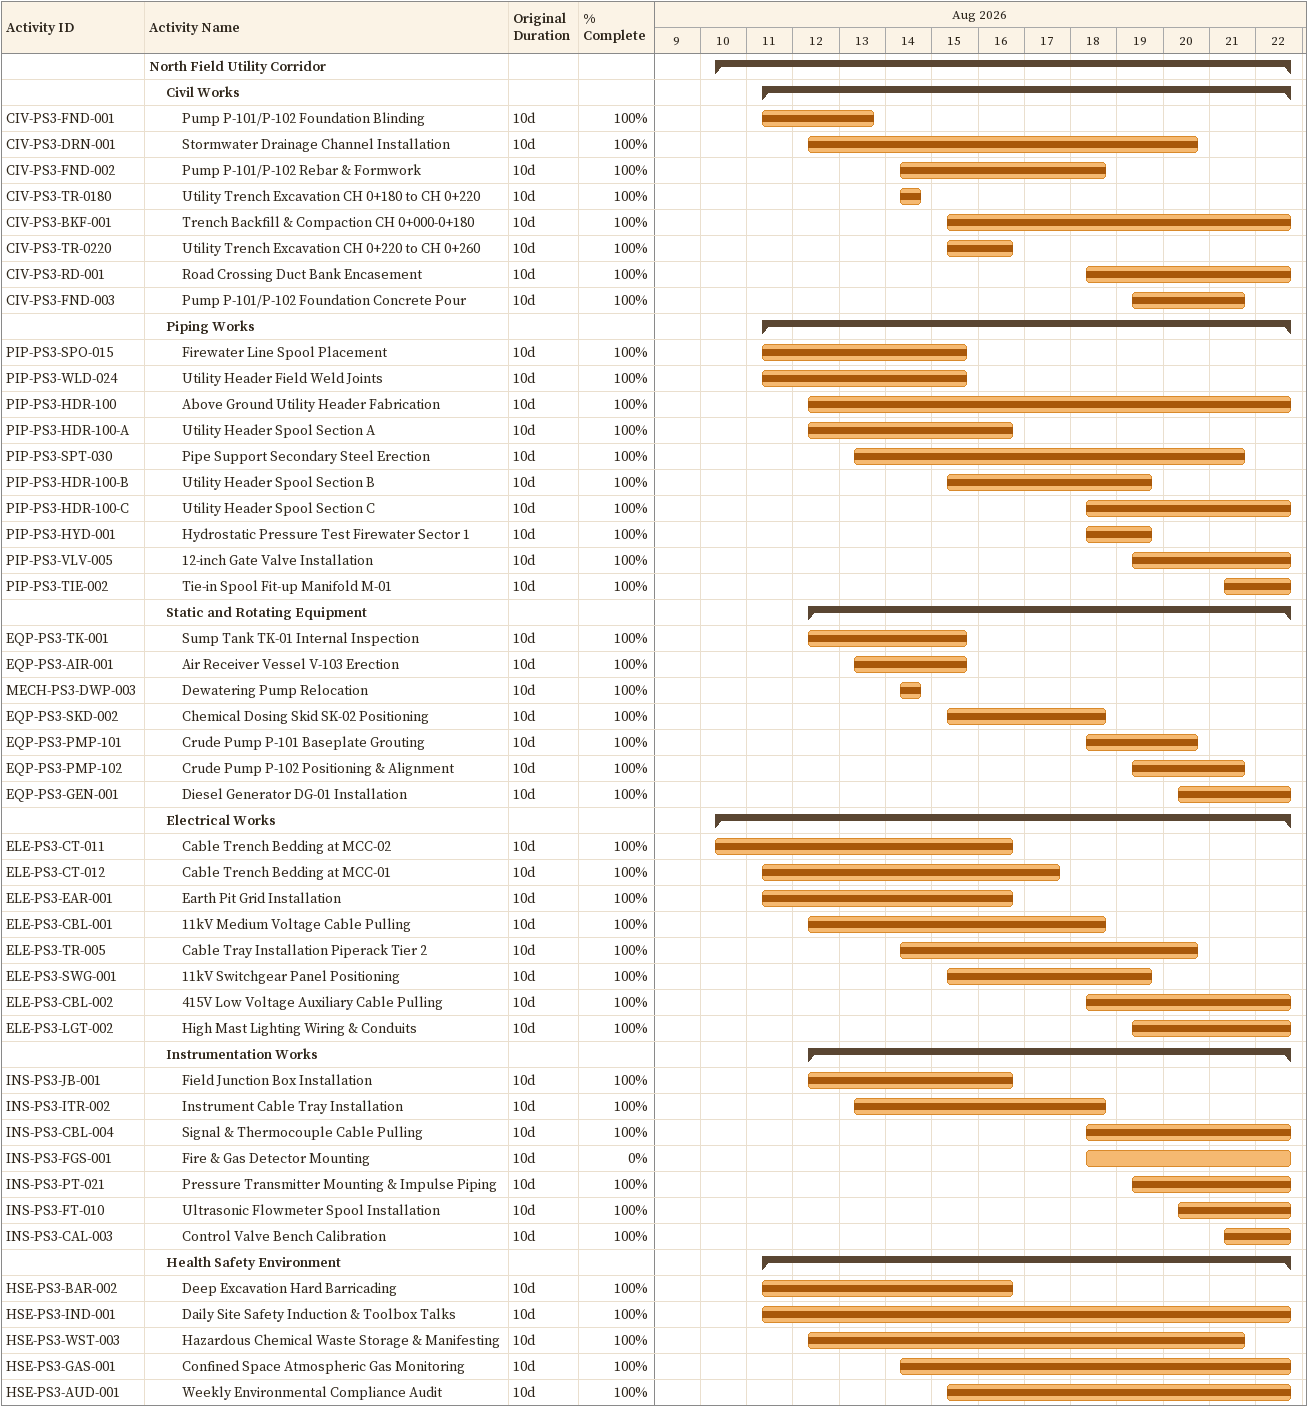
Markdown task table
| ID | Level | Task | Original duration | Start | Finish | % complete |
|---|---|---|---|---|---|---|
|  | 1 | **North Field Utility Corridor** |  | 2026-08-10 | 2026-08-22 |  |
|  | 2 | **Civil Works** |  | 2026-08-11 | 2026-08-22 |  |
| CIV-PS3-FND-001 | 3 | Pump P-101/P-102 Foundation Blinding | 10d | 2026-08-11 | 2026-08-13 | 100 |
| CIV-PS3-DRN-001 | 3 | Stormwater Drainage Channel Installation | 10d | 2026-08-12 | 2026-08-20 | 100 |
| CIV-PS3-FND-002 | 3 | Pump P-101/P-102 Rebar & Formwork | 10d | 2026-08-14 | 2026-08-18 | 100 |
| CIV-PS3-TR-0180 | 3 | Utility Trench Excavation CH 0+180 to CH 0+220 | 10d | 2026-08-14 | 2026-08-14 | 100 |
| CIV-PS3-BKF-001 | 3 | Trench Backfill & Compaction CH 0+000-0+180 | 10d | 2026-08-15 | 2026-08-22 | 100 |
| CIV-PS3-TR-0220 | 3 | Utility Trench Excavation CH 0+220 to CH 0+260 | 10d | 2026-08-15 | 2026-08-16 | 100 |
| CIV-PS3-RD-001 | 3 | Road Crossing Duct Bank Encasement | 10d | 2026-08-18 | 2026-08-22 | 100 |
| CIV-PS3-FND-003 | 3 | Pump P-101/P-102 Foundation Concrete Pour | 10d | 2026-08-19 | 2026-08-21 | 100 |
|  | 2 | **Piping Works** |  | 2026-08-11 | 2026-08-22 |  |
| PIP-PS3-SPO-015 | 3 | Firewater Line Spool Placement | 10d | 2026-08-11 | 2026-08-15 | 100 |
| PIP-PS3-WLD-024 | 3 | Utility Header Field Weld Joints | 10d | 2026-08-11 | 2026-08-15 | 100 |
| PIP-PS3-HDR-100 | 3 | Above Ground Utility Header Fabrication | 10d | 2026-08-12 | 2026-08-22 | 100 |
| PIP-PS3-HDR-100-A | 3 | Utility Header Spool Section A | 10d | 2026-08-12 | 2026-08-16 | 100 |
| PIP-PS3-SPT-030 | 3 | Pipe Support Secondary Steel Erection | 10d | 2026-08-13 | 2026-08-21 | 100 |
| PIP-PS3-HDR-100-B | 3 | Utility Header Spool Section B | 10d | 2026-08-15 | 2026-08-19 | 100 |
| PIP-PS3-HDR-100-C | 3 | Utility Header Spool Section C | 10d | 2026-08-18 | 2026-08-22 | 100 |
| PIP-PS3-HYD-001 | 3 | Hydrostatic Pressure Test Firewater Sector 1 | 10d | 2026-08-18 | 2026-08-19 | 100 |
| PIP-PS3-VLV-005 | 3 | 12-inch Gate Valve Installation | 10d | 2026-08-19 | 2026-08-22 | 100 |
| PIP-PS3-TIE-002 | 3 | Tie-in Spool Fit-up Manifold M-01 | 10d | 2026-08-21 | 2026-08-22 | 100 |
|  | 2 | **Static and Rotating Equipment** |  | 2026-08-12 | 2026-08-22 |  |
| EQP-PS3-TK-001 | 3 | Sump Tank TK-01 Internal Inspection | 10d | 2026-08-12 | 2026-08-15 | 100 |
| EQP-PS3-AIR-001 | 3 | Air Receiver Vessel V-103 Erection | 10d | 2026-08-13 | 2026-08-15 | 100 |
| MECH-PS3-DWP-003 | 3 | Dewatering Pump Relocation | 10d | 2026-08-14 | 2026-08-14 | 100 |
| EQP-PS3-SKD-002 | 3 | Chemical Dosing Skid SK-02 Positioning | 10d | 2026-08-15 | 2026-08-18 | 100 |
| EQP-PS3-PMP-101 | 3 | Crude Pump P-101 Baseplate Grouting | 10d | 2026-08-18 | 2026-08-20 | 100 |
| EQP-PS3-PMP-102 | 3 | Crude Pump P-102 Positioning & Alignment | 10d | 2026-08-19 | 2026-08-21 | 100 |
| EQP-PS3-GEN-001 | 3 | Diesel Generator DG-01 Installation | 10d | 2026-08-20 | 2026-08-22 | 100 |
|  | 2 | **Electrical Works** |  | 2026-08-10 | 2026-08-22 |  |
| ELE-PS3-CT-011 | 3 | Cable Trench Bedding at MCC-02 | 10d | 2026-08-10 | 2026-08-16 | 100 |
| ELE-PS3-CT-012 | 3 | Cable Trench Bedding at MCC-01 | 10d | 2026-08-11 | 2026-08-17 | 100 |
| ELE-PS3-EAR-001 | 3 | Earth Pit Grid Installation | 10d | 2026-08-11 | 2026-08-16 | 100 |
| ELE-PS3-CBL-001 | 3 | 11kV Medium Voltage Cable Pulling | 10d | 2026-08-12 | 2026-08-18 | 100 |
| ELE-PS3-TR-005 | 3 | Cable Tray Installation Piperack Tier 2 | 10d | 2026-08-14 | 2026-08-20 | 100 |
| ELE-PS3-SWG-001 | 3 | 11kV Switchgear Panel Positioning | 10d | 2026-08-15 | 2026-08-19 | 100 |
| ELE-PS3-CBL-002 | 3 | 415V Low Voltage Auxiliary Cable Pulling | 10d | 2026-08-18 | 2026-08-22 | 100 |
| ELE-PS3-LGT-002 | 3 | High Mast Lighting Wiring & Conduits | 10d | 2026-08-19 | 2026-08-22 | 100 |
|  | 2 | **Instrumentation Works** |  | 2026-08-12 | 2026-08-22 |  |
| INS-PS3-JB-001 | 3 | Field Junction Box Installation | 10d | 2026-08-12 | 2026-08-16 | 100 |
| INS-PS3-ITR-002 | 3 | Instrument Cable Tray Installation | 10d | 2026-08-13 | 2026-08-18 | 100 |
| INS-PS3-CBL-004 | 3 | Signal & Thermocouple Cable Pulling | 10d | 2026-08-18 | 2026-08-22 | 100 |
| INS-PS3-FGS-001 | 3 | Fire & Gas Detector Mounting | 10d | 2026-08-18 | 2026-08-22 | 0 |
| INS-PS3-PT-021 | 3 | Pressure Transmitter Mounting & Impulse Piping | 10d | 2026-08-19 | 2026-08-22 | 100 |
| INS-PS3-FT-010 | 3 | Ultrasonic Flowmeter Spool Installation | 10d | 2026-08-20 | 2026-08-22 | 100 |
| INS-PS3-CAL-003 | 3 | Control Valve Bench Calibration | 10d | 2026-08-21 | 2026-08-22 | 100 |
|  | 2 | **Health Safety Environment** |  | 2026-08-11 | 2026-08-22 |  |
| HSE-PS3-BAR-002 | 3 | Deep Excavation Hard Barricading | 10d | 2026-08-11 | 2026-08-16 | 100 |
| HSE-PS3-IND-001 | 3 | Daily Site Safety Induction & Toolbox Talks | 10d | 2026-08-11 | 2026-08-22 | 100 |
| HSE-PS3-WST-003 | 3 | Hazardous Chemical Waste Storage & Manifesting | 10d | 2026-08-12 | 2026-08-21 | 100 |
| HSE-PS3-GAS-001 | 3 | Confined Space Atmospheric Gas Monitoring | 10d | 2026-08-14 | 2026-08-22 | 100 |
| HSE-PS3-AUD-001 | 3 | Weekly Environmental Compliance Audit | 10d | 2026-08-15 | 2026-08-22 | 100 |
